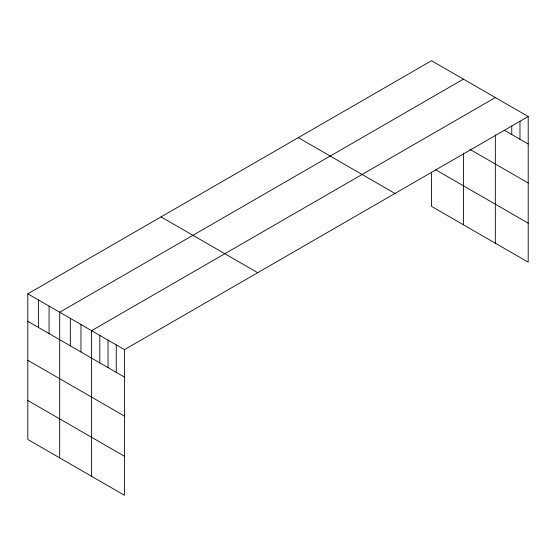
<?xml version="1.0" encoding="UTF-8"?>
<svg xmlns="http://www.w3.org/2000/svg" width="556" height="556" viewBox="0 0 556 556"><rect width="100%" height="100%" fill="white"/><g stroke="black" fill="none" stroke-linecap="round" stroke-linejoin="round"><path stroke-width="0.83" d="M528.2 116.531L124.468 349.627L124.468 495.278L27.8 439.469L27.8 293.818L431.532 60.722L528.2 116.531L528.2 262.182L431.532 206.373L431.532 172.249M463.433 79.14L59.7 312.236L59.7 457.887M495.333 97.557L91.601 330.653L91.601 476.304M504.299 130.208L528.2 144.011M469.813 149.3L528.2 183.007M435.786 169.83L528.2 223.185M298.301 137.645L394.968 193.453M161.031 216.896L257.699 272.704M27.8 293.818L124.468 349.627M27.8 321.292L124.468 377.1M27.8 360.288L124.468 416.096M27.8 400.473L124.468 456.281M519.985 121.236L519.985 139.264M511.77 125.934L511.77 134.517M495.333 134.781L495.333 243.208M463.433 153.15L463.433 224.791M116.246 344.887L116.246 372.36M108.031 340.14L108.031 367.613M99.816 335.393L99.816 362.873M80.968 324.516L80.968 351.99M70.334 318.373L70.334 345.846M49.067 306.099L49.067 333.572M38.433 299.955L38.433 327.435"/></g></svg>
